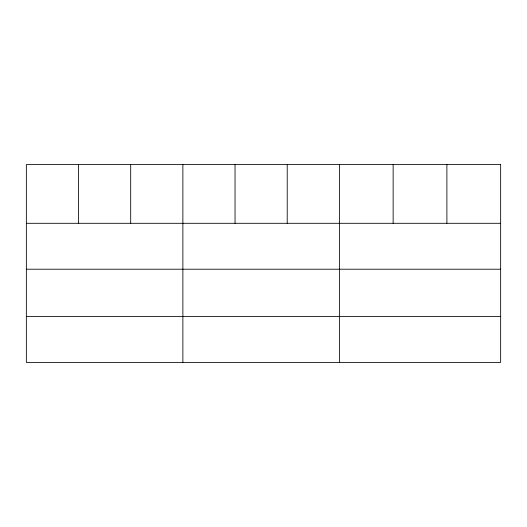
<?xml version="1.0" encoding="UTF-8"?>
<svg xmlns="http://www.w3.org/2000/svg" width="527" height="527" viewBox="0 0 527 527"><rect width="100%" height="100%" fill="white"/><g stroke="black" fill="none" stroke-linecap="round" stroke-linejoin="round"><path stroke-width="0.79" d="M26.35 223.303L500.65 223.303M26.35 269.211L500.65 269.211M26.35 316.503L500.65 316.503M446.896 164.589L446.896 223.303M393.142 164.589L393.142 223.303M339.388 164.589L339.388 362.411M287.215 164.589L287.215 223.303M235.042 164.589L235.042 223.303M182.869 164.589L182.869 362.411M130.696 164.589L130.696 223.303M78.523 164.589L78.523 223.303M500.65 164.589L26.35 164.589L26.35 362.411L500.65 362.411L500.65 164.589"/></g></svg>
